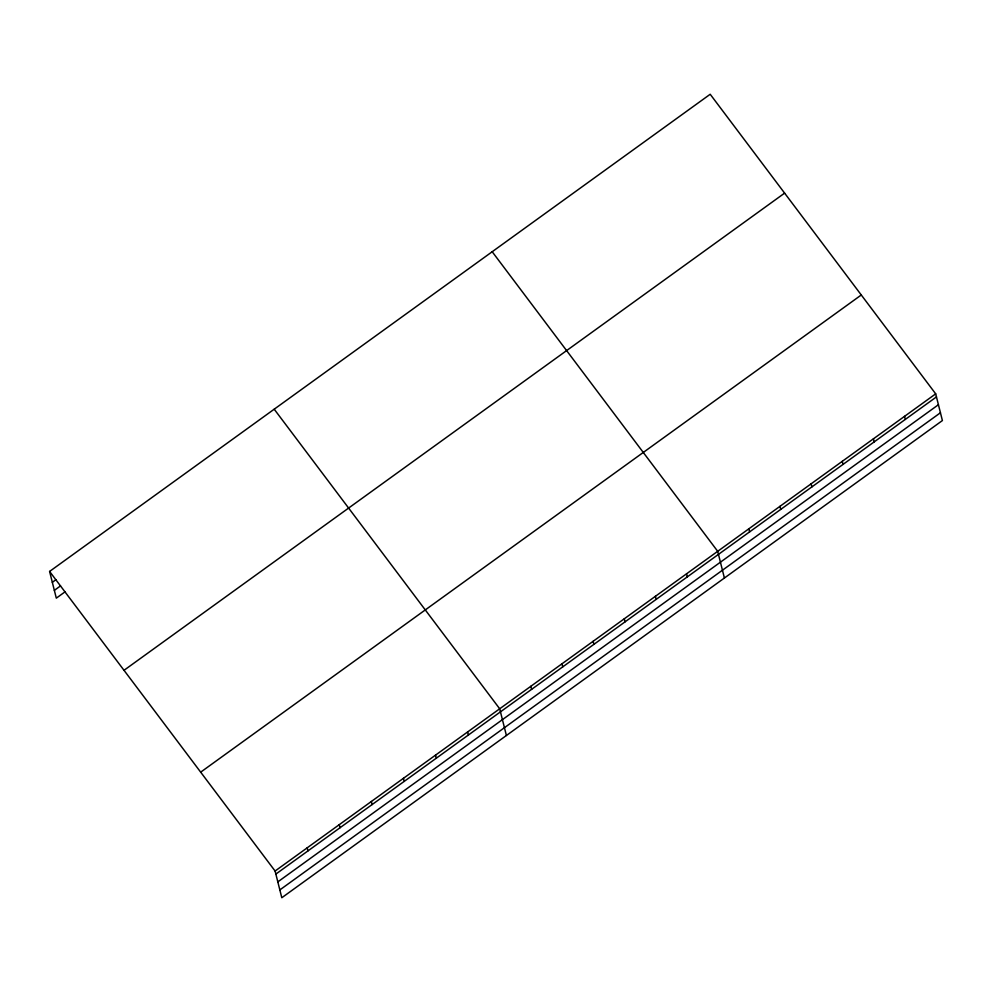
<?xml version="1.0" encoding="UTF-8"?>
<svg xmlns="http://www.w3.org/2000/svg" width="992" height="992" viewBox="0 0 992 992"><rect width="100%" height="100%" fill="white"/><g stroke="black" fill="none" stroke-linecap="round" stroke-linejoin="round"><path stroke-width="1.49" d="M49.6 571.442L710.198 94.265L935.692 393.849L942.4 420.558L281.802 897.735L275.094 871.026L49.6 571.442L56.308 598.151L64.951 591.914M52.328 582.316L56.036 579.638M54.349 590.352L60.524 585.888M124.012 670.307L784.61 193.13M200.682 772.16L861.279 294.984M275.094 871.026L935.692 393.849M275.863 874.088L936.46 396.912M277.822 881.888L938.42 404.724M279.843 889.923L940.441 412.759M492.193 251.732L717.7 551.316L724.408 578.026M274.201 409.2L499.695 708.784L506.404 735.494M904.543 416.342L905.324 419.418M873.406 438.836L874.175 441.911M842.27 461.33L843.039 464.405M811.121 483.823L811.89 486.898M779.985 506.329L780.754 509.392M748.836 528.823L749.605 531.886M686.551 573.81L687.32 576.873M655.414 596.304L656.183 599.379M624.266 618.797L625.034 621.872M593.129 641.291L593.898 644.366M561.98 663.797L562.749 666.86M530.844 686.29L531.613 689.353M467.616 731.96L468.385 735.022M435.525 755.135L436.294 758.21M403.446 778.311L404.215 781.386M371.355 801.486L372.124 804.562M339.264 824.662L340.045 827.737M307.185 847.838L307.954 850.913"/></g></svg>
